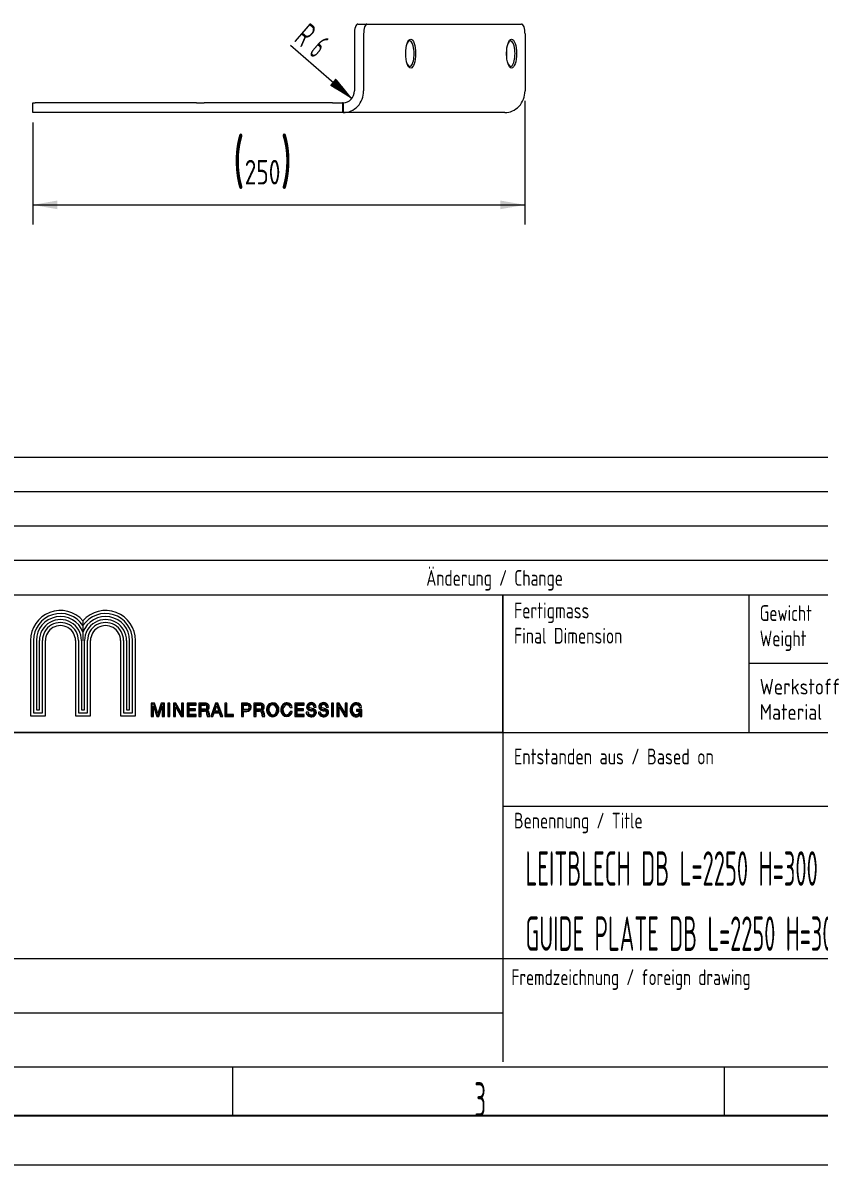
# Model space of a CAD drawing. Header units: millimetres. Extents: x 0 to 594, y 0 to 420.
# Drawn here: x 433.2 to 514.2, y 0 to 116.1 of the extents above; entities that cross this region are included whole.
import ezdxf

# ---------------------------------------------------------------- set-up
doc = ezdxf.new("R2010")
doc.units = ezdxf.units.MM
doc.layers.add('1', color=7, linetype='Continuous', true_color=0xffffff)
doc.layers.add('103', color=7, linetype='Continuous', true_color=0xffffff)
doc.styles.add('iso-1', font='isocp.shx')
doc.dimstyles.get("Standard").update_dxf_attribs({"dimtxt": 0.18, "dimasz": 0.18, "dimexe": 0.18, "dimexo": 0.0625, "dimgap": 0.09, "dimtad": 0, "dimtih": 1, "dimtoh": 1, "dimdec": 4, "dimzin": 0, "dimdsep": 46, "dimtxsty": 'Standard', "dimcen": 0.09, "dimadec": 0, "dimazin": 0, "dimtfac": 1, "dimtdec": 4, "dimtofl": 0, "dimtmove": 0, "dimatfit": 3, "dimfxl": 1, "dimtolj": 1, "dimtzin": 0, "dimarcsym": 0})

# ---------------------------------------------------------------- blocks, each defined once
blk = doc.blocks.new('_U115')
at = {"layer": '1', "color": 3, "lineweight": 13}
for p, q in [((484.24, 108.22), (484.24, 95.64)), ((434.17, 106.02), (434.17, 95.64)), ((434.17, 97.64), (484.24, 97.64))]:
    blk.add_line(p, q, dxfattribs=at)
at = {"layer": '1', "color": 3, "lineweight": 25}
for points in [[(434.17, 97.64), (436.67, 98.08), (436.67, 97.2)], [(484.24, 97.64), (481.74, 97.2), (481.74, 98.08)]]:
    blk.add_solid(points, dxfattribs=at)
at = {"layer": '1', "color": 2, "linetype": 'Continuous', "lineweight": 18, "insert": (454.51, 99.25), "char_height": 2.5, "attachment_point": 7, "line_spacing_factor": 0.963855, "style": 'iso-1'}
blk.add_mtext('\\W0.7724;{\\H1.88x;(}250{\\H1.88x;)}', dxfattribs=at)

msp = doc.modelspace()

# ---------------------------------------------------------------- hatches: boundary and pattern name
at = {"layer": '1', "linetype": 'Continuous', "lineweight": 13}
h = msp.add_hatch(dxfattribs=at)
h.set_pattern_fill('ANSI31', color=3, scale=0.0062, angle=-1.8e-12, style=0)
h.paths.add_polyline_path([(466.635225, 108.463658), (464.456911, 109.767215), (465.034121, 110.433631)], flags=0)

# ---------------------------------------------------------------- linework, layer by layer
at = {"layer": '1', "color": 3, "linetype": 'Continuous', "lineweight": 13}
msp.add_line((460.381347, 113.880433), (466.635225, 108.463658), dxfattribs=at)
at = {"layer": '1', "color": 4, "linetype": 'Continuous', "lineweight": 18}
for p, q in [((409, 72), (584, 72)), ((409, 58), (584, 58)), ((409, 58), (482, 58)), ((482, 58), (482, 10.5)), ((482, 44), (482, 58)), ((409, 44), (584, 44)), ((482, 44), (409, 44)), ((482, 36.5), (557, 36.5)), ((409, 21), (584, 21)), ((409, 10), (584, 10)), ((594, 0), (0, 0))]:
    msp.add_line(p, q, dxfattribs=at)
at = {"layer": '1', "color": 1, "linetype": 'Continuous', "lineweight": 13}
for p, q in [((409, 68.5), (584, 68.5)), ((409, 65), (584, 65)), ((409, 61.5), (584, 61.5)), ((507, 58), (507, 44)), ((537, 51), (507, 51)), ((409, 15.5), (482, 15.5)), ((25, 10), (584, 10)), ((454.5, 10), (454.5, 5)), ((504.5, 10), (504.5, 5))]:
    msp.add_line(p, q, dxfattribs=at)
at = {"layer": '1', "color": 1, "linetype": 'Continuous', "lineweight": 18}
for p, q in [((439.279862, 55.359881), (439.279862, 53.335881)), ((433.924862, 53.335881), (433.924862, 45.685881)), ((434.230862, 53.335881), (434.230862, 45.991881)), ((434.536862, 53.335881), (434.536862, 46.297881)), ((434.842862, 46.297881), (434.842862, 53.335881)), ((435.148862, 45.991881), (435.148862, 53.335881)), ((435.454862, 45.685881), (435.454862, 53.335881)), ((438.514862, 53.335881), (438.514862, 45.685881)), ((438.820862, 53.335881), (438.820862, 45.991881)), ((439.126862, 53.335881), (439.126862, 46.297881)), ((439.432862, 46.297881), (439.432862, 53.335881)), ((439.738862, 45.991881), (439.738862, 53.335881)), ((440.044862, 45.685881), (440.044862, 53.335881)), ((443.104862, 53.335881), (443.104862, 45.685881)), ((443.410862, 53.335881), (443.410862, 45.991881)), ((443.716862, 53.335881), (443.716862, 46.297881)), ((444.022862, 46.297881), (444.022862, 53.335881)), ((444.328862, 45.991881), (444.328862, 53.335881)), ((444.634862, 45.685881), (444.634862, 53.335881)), ((433.924862, 45.685881), (435.454862, 45.685881)), ((434.230862, 45.991881), (435.148862, 45.991881)), ((434.536862, 46.297881), (434.842862, 46.297881)), ((438.514862, 45.685881), (440.044862, 45.685881)), ((438.820862, 45.991881), (439.738862, 45.991881)), ((439.126862, 46.297881), (439.432862, 46.297881)), ((443.104862, 45.685881), (444.634862, 45.685881)), ((443.410862, 45.991881), (444.328862, 45.991881)), ((443.716862, 46.297881), (444.022862, 46.297881))]:
    msp.add_line(p, q, dxfattribs=at)
at = {"layer": '1', "color": 6, "linetype": 'Continuous', "lineweight": 18}
for p, q in [((446.214862, 46.968828), (446.214862, 45.625881)), ((446.539407, 46.968828), (446.214862, 46.968828)), ((446.326774, 46.903828), (446.456997, 46.903828)), ((446.326774, 45.690881), (446.326774, 46.903828)), ((446.438686, 46.655474), (446.796805, 45.625881)), ((446.438686, 45.625881), (446.438686, 46.655474)), ((446.456997, 46.903828), (446.874403, 45.690881)), ((446.897526, 45.916853), (446.539407, 46.968828)), ((447.244454, 46.968828), (446.897526, 45.916853)), ((446.916146, 45.690881), (447.3271, 46.903828)), ((446.987056, 45.625881), (447.345175, 46.655474)), ((447.557808, 46.968828), (447.244454, 46.968828)), ((447.3271, 46.903828), (447.451492, 46.903828)), ((447.345175, 46.655474), (447.345175, 45.625881)), ((447.451492, 46.903828), (447.451492, 45.690881)), ((447.557808, 45.625881), (447.557808, 46.968828)), ((448.128561, 46.968828), (447.904737, 46.968828)), ((447.904737, 46.968828), (447.904737, 45.625881)), ((448.016649, 45.690881), (448.016649, 46.903828)), ((448.128561, 45.625881), (448.128561, 46.968828)), ((448.475489, 46.968828), (448.475489, 45.625881)), ((448.710504, 46.968828), (448.475489, 46.968828)), ((448.581806, 46.903828), (448.630512, 46.903828)), ((448.581806, 45.690881), (448.581806, 46.903828)), ((448.630512, 46.903828), (449.356932, 45.690881)), ((448.688123, 46.610709), (449.281257, 45.625881)), ((448.688123, 45.625881), (448.688123, 46.610709)), ((449.303639, 45.972809), (448.710504, 46.968828)), ((449.303639, 46.968828), (449.303639, 45.972809)), ((449.516272, 46.968828), (449.303639, 46.968828)), ((449.409956, 45.690881), (449.409956, 46.903828)), ((449.516272, 45.625881), (449.516272, 46.968828)), ((449.863201, 46.968828), (449.863201, 45.625881)), ((450.792072, 46.968828), (449.863201, 46.968828)), ((449.975113, 46.868107), (449.975113, 45.726602)), ((450.727072, 46.868107), (449.975113, 46.868107)), ((450.087025, 46.767386), (450.792072, 46.767386)), ((450.087025, 46.409267), (450.087025, 46.767386)), ((450.792072, 46.767386), (450.792072, 46.968828)), ((451.071852, 46.968828), (451.071852, 45.625881)), ((451.687369, 46.968828), (451.071852, 46.968828)), ((451.183764, 46.868107), (451.183764, 45.726602)), ((451.183764, 46.868107), (451.686, 46.868107)), ((451.295677, 46.353311), (451.295677, 46.778577)), ((451.295677, 46.778577), (451.664988, 46.778577)), ((451.740282, 46.967328), (451.687369, 46.968828)), ((452.772919, 46.968828), (452.269313, 45.625881)), ((452.423685, 45.726602), (452.833553, 46.868107)), ((452.683389, 46.163061), (452.884831, 46.733812)), ((453.007934, 46.968828), (452.772919, 46.968828)), ((452.833553, 46.868107), (452.941189, 46.868107)), ((452.884831, 46.733812), (453.086272, 46.163061)), ((452.941189, 46.868107), (453.356618, 45.726602)), ((453.511539, 45.625881), (453.007934, 46.968828)), ((453.70179, 46.968828), (453.70179, 45.625881)), ((453.925614, 46.968828), (453.70179, 46.968828)), ((453.813702, 46.868107), (453.813702, 45.726602)), ((453.925614, 45.827323), (453.925614, 46.968828)), ((455.391664, 46.968828), (455.391664, 45.625881)), ((455.962417, 46.968828), (455.391664, 46.968828)), ((455.503576, 46.868107), (456.005812, 46.868107)), ((455.503576, 46.868107), (455.503576, 45.726602)), ((455.615489, 46.778577), (455.951225, 46.778577)), ((455.615489, 46.330928), (455.615489, 46.778577)), ((456.028244, 46.966053), (455.962417, 46.968828)), ((456.667463, 46.968828), (456.667463, 45.625881)), ((457.282981, 46.968828), (456.667463, 46.968828)), ((456.779376, 46.868107), (457.281611, 46.868107)), ((456.779376, 46.868107), (456.779376, 45.726602)), ((456.891288, 46.353311), (456.891288, 46.778577)), ((456.891288, 46.778577), (457.260599, 46.778577)), ((457.335893, 46.967328), (457.282981, 46.968828)), ((460.33118, 46.570488), (460.338185, 46.543562)), ((460.338185, 46.543562), (460.562009, 46.543562)), ((460.841789, 46.968828), (460.841789, 45.625881)), ((461.77066, 46.968828), (460.841789, 46.968828)), ((460.953702, 46.868107), (460.953702, 45.726602)), ((461.70566, 46.868107), (460.953702, 46.868107)), ((461.065614, 46.767386), (461.77066, 46.767386)), ((461.065614, 46.409267), (461.065614, 46.767386)), ((461.77066, 46.767386), (461.77066, 46.968828)), ((462.774704, 46.598153), (462.777871, 46.565944)), ((462.777871, 46.565944), (463.001696, 46.565944)), ((462.870891, 46.677944), (462.872073, 46.677944)), ((464.01693, 46.598153), (464.020097, 46.565944)), ((464.020097, 46.565944), (464.243922, 46.565944)), ((464.113117, 46.677944), (464.114299, 46.677944)), ((464.546084, 46.968828), (464.546084, 45.625881)), ((464.769909, 46.968828), (464.546084, 46.968828)), ((464.657996, 45.690881), (464.657996, 46.903828)), ((464.769909, 45.625881), (464.769909, 46.968828)), ((465.116836, 46.968828), (465.116836, 45.625881)), ((465.351851, 46.968828), (465.116836, 46.968828)), ((465.223153, 46.903828), (465.271859, 46.903828)), ((465.223153, 45.690881), (465.223153, 46.903828)), ((465.271859, 46.903828), (465.99828, 45.690881)), ((465.32947, 45.625881), (465.32947, 46.610709)), ((465.32947, 46.610709), (465.922604, 45.625881)), ((465.944986, 45.972809), (465.351851, 46.968828)), ((465.944986, 46.968828), (465.944986, 45.972809)), ((466.15762, 46.968828), (465.944986, 46.968828)), ((466.051303, 45.690881), (466.051303, 46.903828)), ((466.15762, 45.625881), (466.15762, 46.968828)), ((467.394295, 46.574181), (467.399846, 46.543562)), ((467.399846, 46.543562), (467.623671, 46.543562)), ((446.214862, 45.625881), (446.438686, 45.625881)), ((446.796805, 45.625881), (446.987056, 45.625881)), ((446.874403, 45.690881), (446.916146, 45.690881)), ((447.345175, 45.625881), (447.557808, 45.625881)), ((447.904737, 45.625881), (448.128561, 45.625881)), ((448.475489, 45.625881), (448.688123, 45.625881)), ((449.281257, 45.625881), (449.516272, 45.625881)), ((449.356932, 45.690881), (449.409956, 45.690881)), ((449.863201, 45.625881), (450.803263, 45.625881)), ((449.975113, 46.314142), (450.671116, 46.314142)), ((449.975113, 45.726602), (450.727072, 45.726602)), ((450.736116, 46.409267), (450.087025, 46.409267)), ((450.087025, 46.219017), (450.736116, 46.219017)), ((450.087025, 45.827323), (450.087025, 46.219017)), ((450.803263, 45.827323), (450.087025, 45.827323)), ((450.736116, 46.219017), (450.736116, 46.409267)), ((450.803263, 45.625881), (450.803263, 45.827323)), ((451.071852, 45.625881), (451.295677, 45.625881)), ((451.784655, 46.263781), (451.183764, 46.263781)), ((451.676179, 46.353311), (451.295677, 46.353311)), ((451.295677, 46.174252), (451.631413, 46.174252)), ((451.295677, 45.625881), (451.295677, 46.174252)), ((451.700766, 46.35424), (451.676179, 46.353311)), ((451.9245, 46.261095), (451.911194, 46.263782)), ((451.916521, 45.636681), (451.922385, 45.625881)), ((451.922385, 45.625881), (452.168592, 45.625881)), ((452.269313, 45.625881), (452.50433, 45.625881)), ((452.50433, 45.625881), (452.627432, 45.984001)), ((452.548253, 46.073531), (453.23036, 46.073531)), ((452.627432, 45.984001), (453.142229, 45.984001)), ((453.086272, 46.163061), (452.683389, 46.163061)), ((453.142229, 45.984001), (453.265332, 45.625881)), ((453.265332, 45.625881), (453.511539, 45.625881)), ((453.70179, 45.625881), (454.585896, 45.625881)), ((453.813702, 45.726602), (454.473896, 45.726602)), ((454.585896, 45.827323), (453.925614, 45.827323)), ((454.585896, 45.625881), (454.585896, 45.827323)), ((455.391664, 45.625881), (455.615489, 45.625881)), ((456.005812, 46.263781), (455.503576, 46.263781)), ((455.951225, 46.330928), (455.615489, 46.330928)), ((455.615489, 46.140678), (455.962417, 46.140678)), ((455.615489, 45.625881), (455.615489, 46.140678)), ((455.970396, 46.331634), (455.951225, 46.330928)), ((456.667463, 45.625881), (456.891288, 45.625881)), ((457.380266, 46.263781), (456.779376, 46.263781)), ((457.27179, 46.353311), (456.891288, 46.353311)), ((456.891288, 46.174252), (457.227025, 46.174252)), ((456.891288, 45.625881), (456.891288, 46.174252)), ((457.296377, 46.35424), (457.27179, 46.353311)), ((457.520112, 46.261095), (457.506805, 46.263782)), ((457.512132, 45.636681), (457.517997, 45.625881)), ((457.517997, 45.625881), (457.764203, 45.625881)), ((460.562009, 46.140678), (460.349376, 46.140678)), ((460.55751, 46.081107), (460.562009, 46.140678)), ((460.841789, 45.625881), (461.781852, 45.625881)), ((460.953702, 46.314142), (461.649705, 46.314142)), ((460.953702, 45.726602), (461.70566, 45.726602)), ((461.714705, 46.409267), (461.065614, 46.409267)), ((461.065614, 46.219017), (461.714705, 46.219017)), ((461.065614, 45.827323), (461.065614, 46.219017)), ((461.781852, 45.827323), (461.065614, 45.827323)), ((461.714705, 46.219017), (461.714705, 46.409267)), ((461.781852, 45.625881), (461.781852, 45.827323)), ((462.207119, 46.073531), (461.983294, 46.073531)), ((462.208843, 46.03529), (462.207119, 46.073531)), ((463.449345, 46.073531), (463.22552, 46.073531)), ((463.451068, 46.03529), (463.449345, 46.073531)), ((464.546084, 45.625881), (464.769909, 45.625881)), ((465.116836, 45.625881), (465.32947, 45.625881)), ((465.922604, 45.625881), (466.15762, 45.625881)), ((465.99828, 45.690881), (466.051303, 45.690881)), ((467.086492, 46.330928), (467.086492, 46.151869)), ((467.634862, 46.330928), (467.086492, 46.330928)), ((467.086492, 46.151869), (467.43342, 46.151869)), ((467.522862, 46.218928), (467.198492, 46.218928)), ((467.432893, 45.756517), (467.455802, 45.782559)), ((467.455802, 45.782559), (467.489377, 45.625881)), ((467.489377, 45.625881), (467.634862, 45.625881)), ((467.522862, 46.022527), (467.522862, 46.218928)), ((467.522862, 46.022527), (467.550477, 45.696614)), ((467.634862, 45.625881), (467.634862, 46.330928))]:
    msp.add_line(p, q, dxfattribs=at)
at = {"layer": '1', "color": 4, "linetype": 'Continuous', "lineweight": 25}
msp.add_line((589, 5), (20, 5), dxfattribs=at)
at = {"layer": '1', "color": 1, "linetype": 'Continuous', "lineweight": 18}
for centre, radius, start, end in [((436.984862, 53.335881), 3.06, 41.409621, 180.000008), ((436.984862, 53.335881), 2.754, 33.557308, 180.000009), ((436.984862, 53.335881), 2.448, 20.364127, 180.00001), ((441.574862, 53.335881), 3.06, 359.999992, 138.590379), ((441.574862, 53.335881), 2.754, 359.999991, 146.442692), ((441.574862, 53.335881), 2.448, 359.99999, 159.635873), ((436.984862, 53.335881), 2.142, 359.999989, 180.000011), ((436.984862, 53.335881), 1.836, 359.999987, 180.000013), ((436.984862, 53.335881), 1.53, 359.999984, 180.000016), ((441.574862, 53.335881), 2.142, 359.999989, 180.000011), ((441.574862, 53.335881), 1.836, 359.999987, 180.000013), ((441.574862, 53.335881), 1.53, 359.999984, 180.000016)]:
    msp.add_arc(centre, radius, start, end, dxfattribs=at)
at = {"layer": '1', "color": 6, "linetype": 'Continuous', "lineweight": 18}
for centre, radius, start, end in [((451.666764, 46.555665), 0.22292, 4.90047, 90.456712), ((451.686, 46.565944), 0.302163, 270, 90), ((451.686, 46.557314), 0.203614, 274.158165, 4.900396), ((451.699925, 46.265163), 0.703326, 82.534678, 86.710275), ((451.714715, 46.378037), 0.589488, 77.553632, 82.534639), ((451.727288, 46.435), 0.531154, 72.022888, 77.55366), ((451.768213, 46.561127), 0.398553, 64.656433, 72.022831), ((451.78634, 46.599398), 0.356206, 56.408689, 64.65637), ((451.811077, 46.636642), 0.311495, 46.98213, 56.408713), ((451.826185, 46.652834), 0.28935, 36.830943, 46.982128), ((451.823805, 46.651051), 0.292324, 26.782326, 36.830891), ((451.79364, 46.635825), 0.326113, 17.778827, 26.7823), ((451.75749, 46.576485), 0.364349, 336.956592, 345.019576), ((451.736126, 46.617383), 0.386512, 10.177846, 17.778807), ((451.72665, 46.584737), 0.396273, 345.01957, 352.428526), ((451.675652, 46.606526), 0.447953, 3.623645, 10.177876), ((451.627378, 46.597932), 0.496419, 352.428561, 358.345746), ((451.567332, 46.599666), 0.556489, 358.34575, 3.623632), ((455.952857, 46.553731), 0.224852, 2.463748, 90.415858), ((455.964649, 46.570604), 0.429932, 269.702554, 355.361161), ((455.954985, 46.553823), 0.222723, 273.96656, 2.463728), ((456.005812, 46.565944), 0.302163, 270, 90), ((455.995184, 46.568127), 0.399296, 355.361113, 85.250993), ((457.262375, 46.555665), 0.22292, 4.900469, 90.456692), ((457.281611, 46.565944), 0.302163, 270, 90), ((457.281611, 46.557314), 0.203614, 274.158187, 4.900394), ((457.295536, 46.265163), 0.703327, 82.534681, 86.710269), ((457.310327, 46.378037), 0.589488, 77.553625, 82.534631), ((457.322899, 46.435), 0.531154, 72.02285, 77.553651), ((457.363825, 46.561127), 0.398554, 64.656306, 72.022821), ((457.381952, 46.599398), 0.356206, 56.408719, 64.656359), ((457.406688, 46.636642), 0.311495, 46.98224, 56.408701), ((457.421796, 46.652834), 0.28935, 36.830934, 46.982247), ((457.419416, 46.651051), 0.292324, 26.782319, 36.830882), ((457.389252, 46.635825), 0.326113, 17.778823, 26.782294), ((457.353101, 46.576485), 0.364349, 336.956597, 345.019579), ((457.331737, 46.617383), 0.386512, 10.177844, 17.778803), ((457.322262, 46.584737), 0.396273, 345.019573, 352.428527), ((457.271263, 46.606526), 0.447953, 3.623645, 10.177874), ((457.222989, 46.597932), 0.496418, 352.428548, 358.345746), ((457.162944, 46.599666), 0.556489, 358.345753, 3.623631), ((458.781578, 46.28939), 0.837773, 150.566579, 195.604998), ((458.567936, 46.409934), 0.59247, 90.022596, 150.566604), ((458.810246, 46.324441), 0.743412, 157.611363, 222.727993), ((458.5892, 46.415499), 0.504344, 125.221075, 157.611363), ((458.810246, 46.324441), 0.631414, 157.611323, 222.727734), ((458.5892, 46.4155), 0.392346, 125.220168, 157.611363), ((458.567533, 46.446189), 0.466777, 89.703493, 125.221075), ((458.567535, 46.446189), 0.354779, 89.606455, 125.220162), ((458.570944, 46.365197), 0.637217, 14.224677, 90.291435), ((458.572894, 46.392927), 0.520041, 14.23101, 90.324467), ((458.572894, 46.392928), 0.408043, 14.231293, 90.410317), ((458.310181, 46.326299), 0.679073, 323.792839, 14.231262), ((458.310181, 46.326299), 0.791071, 323.792796, 14.23101), ((458.409004, 46.324145), 0.80428, 316.557223, 14.224656), ((460.288345, 46.298389), 0.890504, 157.365114, 189.91342), ((460.009041, 46.414851), 0.587892, 109.655152, 157.36512), ((460.288345, 46.29839), 0.778504, 157.365127, 189.913531), ((460.009041, 46.414852), 0.475892, 117.545944, 157.365127), ((460.215741, 46.272512), 0.59743, 132.33349, 212.72253), ((460.027128, 46.479552), 0.429358, 39.622044, 123.690569), ((460.019119, 46.386635), 0.617854, 62.62372, 109.655096), ((460.027128, 46.479552), 0.317358, 16.65011, 132.333462), ((460.081794, 46.50767), 0.481555, 4.274441, 62.623689), ((460.081794, 46.50767), 0.369555, 23.590063, 41.669431), ((462.401069, 46.597843), 0.375972, 140.530404, 182.894662), ((462.345345, 46.595025), 0.320177, 182.89473, 231.830122), ((462.522128, 46.498157), 0.532792, 74.08781, 140.530392), ((462.401069, 46.597842), 0.263972, 140.531203, 182.893469), ((462.345345, 46.595025), 0.208177, 182.893469, 231.830139), ((462.522129, 46.498158), 0.420792, 74.088715, 140.531203), ((462.396181, 46.635239), 0.145994, 139.333621, 258.46198), ((462.503624, 46.542933), 0.287642, 75.38876, 139.333648), ((461.964077, 44.518557), 2.014342, 64.397313, 78.462043), ((462.508345, 46.561043), 0.268927, 7.931633, 75.388839), ((462.542228, 46.568665), 0.347475, 18.330242, 74.088715), ((462.542229, 46.568665), 0.459475, 359.660699, 74.087797), ((462.508345, 46.561043), 0.380927, 17.871682, 27.554038), ((463.643295, 46.597843), 0.375972, 140.530404, 182.894662), ((463.587571, 46.595025), 0.320177, 182.89473, 231.830122), ((463.764354, 46.498157), 0.532792, 74.08781, 140.530392), ((463.643295, 46.597842), 0.263972, 140.531203, 182.893469), ((463.58757, 46.595025), 0.208177, 182.893469, 231.830139), ((463.764355, 46.498158), 0.420792, 74.088715, 140.531203), ((463.638407, 46.635239), 0.145994, 139.333621, 258.46198), ((463.74585, 46.542933), 0.287642, 75.38876, 139.333648), ((463.206303, 44.518557), 2.014342, 64.397313, 78.462043), ((463.750571, 46.561043), 0.268927, 7.931633, 75.388839), ((463.784454, 46.568665), 0.347475, 18.330242, 74.088715), ((463.784455, 46.568665), 0.459475, 359.660699, 74.087797), ((463.750571, 46.561043), 0.380927, 17.871682, 27.554038), ((467.255628, 46.307296), 0.807904, 155.440603, 224.162523), ((467.095194, 46.380611), 0.631512, 85.921193, 155.440615), ((467.387117, 46.335516), 0.830386, 170.796833, 192.112815), ((467.104633, 46.388685), 0.543085, 127.494326, 171.567656), ((467.104634, 46.388686), 0.431085, 127.496718, 171.567224), ((467.078314, 46.422992), 0.499845, 76.220444, 127.494326), ((467.078313, 46.422992), 0.387845, 76.220032, 127.496708), ((467.102859, 46.488093), 0.523758, 6.079341, 85.921116), ((467.098232, 46.504212), 0.304219, 13.297259, 76.220039), ((467.098232, 46.504212), 0.416219, 21.323435, 76.220444), ((451.63573, 45.703132), 0.47114, 85.210114, 90.524896), ((451.645682, 45.821905), 0.351951, 78.099445, 85.21012), ((451.665774, 45.917244), 0.254517, 71.210677, 78.099404), ((451.682211, 45.965556), 0.203486, 62.600656, 71.210808), ((451.697437, 45.994931), 0.170399, 52.310496, 62.600628), ((451.735327, 45.997456), 0.270854, 352.068829, 79.506839), ((451.703727, 46.003073), 0.160111, 41.362619, 52.310336), ((451.691806, 45.992577), 0.175994, 31.40664, 41.36264), ((451.655987, 45.970708), 0.217961, 23.359963, 31.406489), ((451.612199, 45.951795), 0.26566, 16.766107, 23.360144), ((451.498872, 45.917653), 0.384017, 12.201807, 16.766014), ((451.402346, 45.89678), 0.482774, 8.573501, 12.201719), ((451.220724, 45.869398), 0.666448, 5.944787, 8.573528), ((451.085061, 45.855272), 0.802845, 3.763086, 5.944756), ((450.698151, 45.829823), 1.19059, 2.29187, 3.763132), ((450.832404, 45.835197), 1.05623, 0.633753, 2.291873), ((447.072627, 45.793607), 4.816237, 0.270082, 0.633748), ((457.302881, 45.841832), 5.414131, 180.270087, 180.593602), ((452.564399, 45.792739), 0.675394, 180.59362, 183.186564), ((452.437995, 45.785701), 0.548795, 183.186542, 186.378795), ((452.222768, 45.76164), 0.332226, 186.378784, 191.649595), ((452.192199, 45.755338), 0.301015, 191.649603, 197.471752), ((452.087653, 45.722431), 0.191412, 197.471858, 206.616274), ((451.821227, 46.531664), 0.282587, 288.564292, 298.953015), ((451.875915, 46.071168), 0.196041, 64.418997, 75.650637), ((451.80595, 46.55928), 0.314147, 298.952893, 308.302861), ((451.866125, 46.050718), 0.218714, 54.345582, 64.419135), ((451.869254, 46.05508), 0.213346, 46.453248, 54.345503), ((452.686642, 45.864923), 0.689648, 172.068829, 191.57016), ((451.813812, 46.549325), 0.301462, 308.302925, 318.043744), ((451.843792, 46.028292), 0.250303, 39.723329, 46.453235), ((451.861929, 46.043364), 0.226722, 32.295927, 39.723413), ((451.808752, 46.553874), 0.308266, 318.04373, 327.570575), ((451.826328, 46.02086), 0.26884, 26.029788, 32.295887), ((451.819169, 46.017364), 0.276806, 19.945683, 26.029786), ((451.804918, 46.55631), 0.312808, 327.570525, 336.956617), ((451.755835, 45.99438), 0.344182, 15.050991, 19.945628), ((451.766485, 45.997244), 0.333153, 9.996047, 15.050968), ((451.643217, 45.975517), 0.458321, 6.320497, 9.996028), ((451.714263, 45.983386), 0.38684, 1.968777, 6.320545), ((451.000136, 45.95884), 1.101388, 0.43951, 1.968682), ((454.821136, 45.988151), 2.719723, 180.439506, 181.058571), ((453.318719, 45.96039), 1.21705, 181.058541, 182.441917), ((453.517737, 45.968877), 1.416249, 182.441915, 183.630731), ((453.275651, 45.953516), 1.173676, 183.630742, 185.065275), ((453.178515, 45.944906), 1.076158, 185.06525, 186.629779), ((453.063475, 45.931535), 0.960343, 186.629771, 188.382989), ((453.024977, 45.925862), 0.921431, 188.382965, 190.210347), ((452.686642, 45.864923), 0.577651, 190.210297, 193.124839), ((452.688141, 45.865273), 0.579191, 193.124832, 196.032986), ((452.447358, 45.796079), 0.328663, 196.032942, 201.155597), ((452.398578, 45.777202), 0.276357, 201.15553, 207.253353), ((452.299398, 45.726113), 0.164793, 207.253328, 217.46179), ((457.230881, 45.753275), 0.420995, 76.056312, 90.524839), ((457.291102, 45.995822), 0.171084, 41.362815, 76.056457), ((457.330939, 45.997456), 0.270854, 352.068829, 79.506839), ((457.222069, 45.93504), 0.263062, 348.407303, 41.362787), ((457.850345, 45.806158), 0.378298, 168.407383, 206.616207), ((457.416838, 46.531664), 0.282587, 288.564307, 298.953029), ((457.471526, 46.071168), 0.196041, 64.41909, 75.650615), ((457.401561, 46.55928), 0.314146, 298.952985, 308.302872), ((457.461736, 46.050718), 0.218714, 54.345565, 64.419117), ((457.464865, 46.05508), 0.213346, 46.453233, 54.345683), ((458.282253, 45.864923), 0.689648, 172.068829, 191.57016), ((457.409423, 46.549325), 0.301462, 308.302937, 318.043753), ((457.439403, 46.028292), 0.250304, 39.723476, 46.453222), ((457.457541, 46.043364), 0.226722, 32.295916, 39.723401), ((457.404363, 46.553874), 0.308266, 318.043739, 327.570582), ((457.421939, 46.02086), 0.26884, 26.029865, 32.295879), ((457.41478, 46.017364), 0.276807, 19.945502, 26.029861), ((457.40053, 46.55631), 0.312808, 327.570533, 336.956622), ((457.351447, 45.99438), 0.344182, 15.050987, 19.945624), ((457.362097, 45.997244), 0.333153, 9.996045, 15.050965), ((457.238828, 45.975517), 0.458321, 6.320496, 9.996026), ((457.309874, 45.983386), 0.386841, 1.968777, 6.320544), ((456.595748, 45.95884), 1.101388, 0.43951, 1.968682), ((460.416747, 45.988151), 2.719723, 180.439506, 181.058571), ((458.914331, 45.96039), 1.217049, 181.058541, 182.441917), ((459.113348, 45.968877), 1.416249, 182.441915, 183.630731), ((458.871263, 45.953516), 1.173676, 183.630742, 185.065276), ((458.774126, 45.944906), 1.076158, 185.06525, 186.62978), ((458.659086, 45.931535), 0.960343, 186.629772, 188.382989), ((458.620589, 45.925862), 0.921431, 188.382966, 190.210348), ((458.282253, 45.864923), 0.577651, 190.210299, 193.124841), ((458.283752, 45.865273), 0.579191, 193.124833, 196.032964), ((458.042969, 45.796079), 0.328663, 196.032946, 201.155602), ((457.994189, 45.777202), 0.276357, 201.155536, 207.253361), ((457.895009, 45.726113), 0.164793, 207.25334, 217.461616), ((458.600577, 46.238837), 0.649846, 195.605026, 252.901568), ((458.590268, 46.121252), 0.44395, 222.727993, 323.792796), ((458.590268, 46.121253), 0.331952, 222.727737, 323.792873), ((458.577678, 46.164398), 0.571965, 252.901528, 316.557217), ((460.041285, 46.255211), 0.639701, 189.913436, 266.115359), ((460.041286, 46.255211), 0.527701, 189.913531, 266.115107), ((459.98616, 46.124995), 0.32454, 212.722562, 287.839031), ((460.033685, 46.143274), 0.527506, 266.115381, 353.232079), ((460.033685, 46.143274), 0.415506, 266.115107, 350.337134), ((459.968141, 46.180988), 0.383361, 287.839104, 353.964159), ((462.428308, 46.071779), 0.445017, 179.774416, 233.762492), ((462.463825, 46.057092), 0.367918, 195.054381, 229.895483), ((462.563286, 46.87228), 0.672836, 231.830149, 272.212117), ((462.532285, 46.21365), 0.62091, 233.762529, 273.875874), ((462.463825, 46.057092), 0.255918, 184.887777, 229.895748), ((462.563286, 46.87228), 0.560836, 231.830139, 272.212083), ((462.512743, 46.115175), 0.443857, 229.895483, 265.332773), ((462.512743, 46.115175), 0.331857, 229.895761, 265.332261), ((462.524516, 46.25939), 0.588551, 265.332773, 291.195522), ((462.524518, 46.25939), 0.476551, 265.332373, 291.195168), ((462.540701, 46.089414), 0.49639, 273.875906, 338.492118), ((462.597519, 45.986044), 0.326061, 353.942292, 92.212083), ((462.597519, 45.986044), 0.214061, 353.939414, 92.212256), ((462.631931, 45.982391), 0.179455, 291.19529, 353.939496), ((462.631932, 45.982392), 0.291455, 291.195522, 353.942292), ((462.688827, 46.031044), 0.337179, 338.492162, 64.397282), ((462.688826, 46.031044), 0.225179, 16.987802, 35.484452), ((463.670534, 46.071779), 0.445017, 179.774416, 233.762492), ((463.706051, 46.057092), 0.367918, 195.054381, 229.895483), ((463.805512, 46.87228), 0.672836, 231.830149, 272.212117), ((463.77451, 46.21365), 0.62091, 233.762529, 273.875874), ((463.706051, 46.057092), 0.255918, 184.887777, 229.895748), ((463.805512, 46.87228), 0.560836, 231.830139, 272.212083), ((463.754969, 46.115175), 0.443857, 229.895483, 265.332773), ((463.754969, 46.115175), 0.331857, 229.895761, 265.332261), ((463.766742, 46.25939), 0.588551, 265.332773, 291.195522), ((463.766744, 46.25939), 0.476551, 265.332373, 291.195168), ((463.782927, 46.089414), 0.49639, 273.875906, 338.492118), ((463.839745, 45.986044), 0.326061, 353.942292, 92.212083), ((463.839745, 45.986044), 0.214061, 353.939414, 92.212256), ((463.874157, 45.982391), 0.179455, 291.19529, 353.939496), ((463.874158, 45.982392), 0.291455, 291.195522, 353.942292), ((463.931053, 46.031044), 0.337179, 338.492162, 64.397282), ((463.931052, 46.031044), 0.225179, 16.987802, 35.484452), ((467.255628, 46.307296), 0.695904, 192.112815, 224.162419), ((467.560378, 46.321121), 0.89181, 171.567212, 193.706807), ((467.048794, 46.106422), 0.519579, 224.162574, 317.667341), ((467.075167, 46.202779), 0.392375, 193.706869, 272.923321), ((467.048793, 46.106422), 0.407579, 224.162419, 238.726625), ((467.075167, 46.202778), 0.504375, 241.849717, 272.923658), ((467.076983, 46.167217), 0.356767, 272.92332, 357.534405), ((467.076983, 46.167217), 0.468767, 272.923658, 342.021538)]:
    msp.add_arc(centre, radius, start, end, dxfattribs=at)
at = {"layer": '103', "color": 7, "linetype": 'Continuous', "lineweight": 18}
for p, q in [((466.88829, 115.02116), (466.88829, 109.22116)), ((467.23031, 116.02116), (468.170003, 116.02116)), ((467.827983, 115.02116), (467.827983, 109.22116)), ((468.170003, 116.02116), (483.90293, 116.02116)), ((484.24495, 115.02116), (484.24495, 109.22116)), ((434.167936, 107.02116), (434.167936, 108.02116)), ((434.167936, 108.02116), (434.401892, 108.02116)), ((450.834507, 108.02116), (434.401892, 108.02116)), ((450.834507, 108.02116), (451.600552, 108.02116)), ((464.667936, 108.02116), (451.600552, 108.02116)), ((464.667936, 108.02116), (465.667936, 108.02116)), ((465.760659, 108.02116), (465.667936, 108.02116)), ((465.667936, 108.02116), (465.667936, 107.02116)), ((465.760659, 108.02116), (465.760659, 107.02116)), ((434.401892, 107.02116), (434.167936, 107.02116)), ((450.834507, 107.02116), (434.401892, 107.02116)), ((451.600552, 107.02116), (450.834507, 107.02116)), ((464.667936, 107.02116), (451.600552, 107.02116)), ((465.667936, 107.02116), (464.667936, 107.02116)), ((465.760659, 107.02116), (465.667936, 107.02116)), ((482.177626, 107.02116), (465.760659, 107.02116))]:
    msp.add_line(p, q, dxfattribs=at)
for centre, major_axis, ratio, start_param, end_param in [((467.23031, 115.02116), (0, -1), 0.3420201433, 3.1415926536, 4.7123889804), ((468.170003, 115.02116), (0, 1), 0.3420201433, 0, 1.5707963268), ((483.90293, 115.02116), (0, 1), 0.3420201433, 4.7123889804, 6.2831853072), ((472.522296, 113.02116), (0, 1.3), 0.3420201433, 0, 0.6022040418), ((472.522296, 113.02116), (0, 1.3), 0.3420201433, 2.5394867866, 6.2831853072), ((482.7829, 113.02116), (0, 1.3), 0.3420201433, 2.5390940875, 6.2831853072), ((482.7829, 113.02116), (0, 1.3), 0.3420201433, 0, 0.6024985661), ((471.676572, 113.02116), (0, -1.3), 0.3420201433, 1.4256940161, 1.7158986375), ((481.937177, 113.02116), (0, -1.3), 0.3420201433, 1.4256940161, 1.7158986375), ((465.760659, 109.22116), (0, 1.2), 0.9396926208, 3.1415926536, 4.7123889804), ((465.760659, 109.22116), (0, 2.2), 0.9396926208, 3.1415926536, 4.7123889804), ((482.177626, 109.22116), (0, 2.2), 0.9396926208, 3.1415926536, 4.7123889804)]:
    msp.add_ellipse(centre, major_axis=major_axis, ratio=ratio, start_param=start_param, end_param=end_param, dxfattribs=at)
for centre in [(472.616265, 113.02116), (482.876869, 113.02116)]:
    msp.add_ellipse(centre, major_axis=(0, -1.4732), ratio=0.3420201433, dxfattribs=at)

# ---------------------------------------------------------------- texts
at = {"layer": '1', "color": 2, "linetype": 'Continuous', "lineweight": 18, "char_height": 2.5, "attachment_point": 7, "rotation": 319.10263507, "line_spacing_factor": 0.963855, "style": 'iso-1'}
for s, insert in [('\\W0.6380;R', (460.648398, 114.366642)), ('\\W0.5404;6', (462.175084, 113.044308))]:
    msp.add_mtext(s, dxfattribs=dict(at, insert=insert))
at = {"layer": '1', "color": 1, "linetype": 'Continuous', "lineweight": 18, "char_height": 1.6, "line_spacing_factor": 0.963855, "style": 'iso-1'}
for s, insert, attachment_point in [('\\W0.7926;Änderung / Change', (481.15, 58.424901), 8), ('\\W0.8066;Fertigmass\\PFinal Dimension', (483.122736, 53.031304), 7), ('\\W0.7977;Gewicht\\PWeight', (508.122736, 52.281304), 7), ('\\W0.8966;Werkstoff\\PMaterial', (508.122736, 45.281304), 7), ('\\W0.8189;Entstanden aus / Based on', (483.122736, 40.748549), 7), ('\\W0.8002;Benennung / Title', (483.122736, 33.748549), 7), ('\\W0.7882;Fremdzeichnung / foreign drawing', (482.86, 17.824901), 7)]:
    msp.add_mtext(s, dxfattribs=dict(at, insert=insert, attachment_point=attachment_point))
at = {"layer": '1', "color": 3, "linetype": 'Continuous', "lineweight": 18, "attachment_point": 7, "line_spacing_factor": 0.963855, "style": 'iso-1'}
for s, insert, char_height in [('\\W1.0000;', (483.293888, 47.098454), 3), ('\\W1.0000;', (483.143718, 37.377408), 2), ('\\W0.5303;LEITBLECH DB L=2250 H=300 REV.', (484.287745, 28.410599), 3.5), ('\\W0.5264;GUIDE PLATE DB L=2250 H=300 REV.', (484.287745, 21.784001), 3.5), ('\\W1.0000;', (484.140499, 10.939497), 3.5)]:
    msp.add_mtext(s, dxfattribs=dict(at, insert=insert, char_height=char_height))
at = {"layer": '1', "color": 1, "linetype": 'Continuous', "lineweight": 13, "insert": (479.090352, 4.927508), "char_height": 3.5, "attachment_point": 7, "line_spacing_factor": 0.963855, "style": 'iso-1'}
msp.add_mtext('\\W0.5404;3', dxfattribs=at)

# ---------------------------------------------------------------- dimensions: what is measured, and where the dimension line sits
at = {"layer": '1', "color": 2, "linetype": 'Continuous', "lineweight": 18}
dim = msp.add_linear_dim(base=(484.24495, 97.639587), p1=(434.167936, 107.02116), p2=(484.24495, 109.22116), text='\\C2;{\\H1.88x;(}250{\\H1.88x;)}', dimstyle='Standard', override={"dimtxt": 2.5, "dimasz": 2.5, "dimexe": 2, "dimexo": 1, "dimgap": 1.25, "dimtad": 1, "dimtih": 1, "dimtoh": 0, "dimdec": 0, "dimlfac": 1, "dimzin": 8, "dimdsep": 44, "dimlunit": 2, "dimpost": '', "dimtxsty": 'iso-1', "dimsah": 1, "dimse1": 0, "dimse2": 0, "dimsd1": 0, "dimsd2": 0, "dimclrd": 3, "dimclre": 3, "dimclrt": 2, "dimtm": -0.1, "dimtfac": 0.8, "dimtdec": 2, "dimtofl": 1, "dimtmove": 0, "dimtzin": 8, "dimlwd": 13, "dimlwe": 13}, dxfattribs=at)
dim.commit()
dim.dimension.update_dxf_attribs({"geometry": '_U115', "text_midpoint": (459.206443, 97.639587), "dimtype": 160})

doc.saveas('drawing.dxf')
